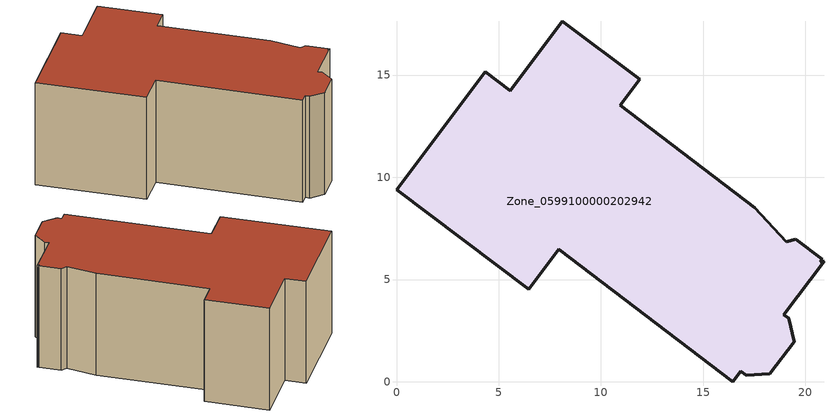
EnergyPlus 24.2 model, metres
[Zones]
Zone_0599100000202942
 floor ground (C_G): 20.83,5.99 20.73,5.86 20.91,5.89 18.93,3.29 19.18,3.1 19.45,1.96 18.25,0.39 17.1,0.32 16.85,0.52 16.45,0 7.95,6.49 6.46,4.53 0,9.38 4.34,15.16 5.56,14.24 8.12,17.63 11.9,14.79 10.95,13.52 17.51,8.52 19.06,6.84 19.54,6.97 z0
 wall outside (C_F): 18.25,0.39 19.45,1.96 19.18,3.1 18.93,3.29 20.91,5.89 20.73,5.86 20.83,5.99 19.54,6.97 19.06,6.84 17.51,8.52 10.95,13.52 11.9,14.79 8.12,17.63 5.56,14.24 4.34,15.16 0,9.38 6.46,4.53 7.95,6.49 16.45,0 16.85,0.52 17.1,0.32 18.25,0.39 z0:8.26
 roof outside (C_R): 18.93,3.29 20.91,5.89 20.73,5.86 20.83,5.99 19.54,6.97 19.06,6.84 17.51,8.52 10.95,13.52 11.9,14.79 8.12,17.63 5.56,14.24 4.34,15.16 0,9.38 6.46,4.53 7.95,6.49 16.45,0 16.85,0.52 17.1,0.32 18.25,0.39 19.45,1.96 19.18,3.1 z8.26
[BUILDING]
Pand.0599100000202942: North Axis=0; Terrain=City; Loads Convergence Tolerance Value=0.04; Temperature Convergence Tolerance Value=0.4; Solar Distribution=FullExterior; Maximum Number of Warmup Days=25; Minimum Number of Warmup Days=1
[Site:Location]
Rotterdam.The.Hague.AP_ZH_NLD Design_Conditions: Latitude=51.96; Longitude=4.45; Time Zone=1; Elevation=-4.5
[SITE:GROUNDTEMPERATURE:BUILDINGSURFACE]
18, 18, 18, 18, 18, 18, 18, 18, 18, 18, 18, 18
[MATERIAL] Thermal Absorptance=0.9; Solar Absorptance=0.7; Visible Absorptance=0.7
Name | Roughness | Thickness | Conductivity | Density | Specific Heat
G.D.1965 | MediumSmooth | 0.15 | 1 | 540 | 1210
F.D.1965 | Rough | 0.3 | 0.857143 | 1920 | 840
R.D.1965 | MediumRough | 0.2 | 0.08 | 1500 | 1000
[CONSTRUCTION]
C_G: G.D.1965
C_F: F.D.1965
C_R: R.D.1965
[ZONE]
Zone_0599100000202942: Type=1; Multiplier=1; Ceiling Height=Autocalculate; Volume=Autocalculate; Floor Area=autocalculate; Part of Total Floor Area=Yes
[ZONEINFILTRATION:DESIGNFLOWRATE]
Infil_Zone_0599100000202942: Zone or ZoneList or Space or SpaceList=Zone_0599100000202942; Schedule=AlwaysOn; Design Flow Rate Calculation Method=Flow/Area; Flow Rate per Floor Area=0.0042; Constant Term Coefficient=1; Temperature Term Coefficient=0; Velocity Term Coefficient=0; Velocity Squared Term Coefficient=0
[HVACTEMPLATE:ZONE:IDEALLOADSAIRSYSTEM]
Zone_0599100000202942: Maximum Heating Supply Air Temperature=50; Minimum Cooling Supply Air Temperature=13; Maximum Heating Supply Air Humidity Ratio=0.0156; Minimum Cooling Supply Air Humidity Ratio=0.0077; Heating Limit=NoLimit; Cooling Limit=NoLimit; Dehumidification Control Type=ConstantSensibleHeatRatio; Cooling Sensible Heat Ratio=0.7; Dehumidification Setpoint=60; Humidification Control Type=None; Humidification Setpoint=30; Outdoor Air Method=None; Outdoor Air Flow Rate per Person=0.00944; Outdoor Air Flow Rate per Zone Floor Area=0; Outdoor Air Flow Rate per Zone=0; Demand Controlled Ventilation Type=None; Outdoor Air Economizer Type=NoEconomizer; Heat Recovery Type=None; Sensible Heat Recovery Effectiveness=0.7; Latent Heat Recovery Effectiveness=0.65
[ZONECONTROL:THERMOSTAT]
ThermostatControl_Zone_0599100000202942: Zone or ZoneList=Zone_0599100000202942; Control Type Schedule=DualSetpointControlType; Control 1=Thermostat_Zone_0599100000202942; Temperature Difference Between Cutout And Setpoint=0
[THERMOSTATSETPOINT:DUALSETPOINT]
Thermostat_Zone_0599100000202942: Heating Setpoint Temperature Schedule=HeatingSetpoint_Zone_0599100000202942; Cooling Setpoint Temperature Schedule=CoolingSetpoint_Zone_0599100000202942
[SCHEDULE:COMPACT]
HeatingSetpoint_Zone_0599100000202942: Through: 12/31, For: AllDays, Until: 24:00, 21
CoolingSetpoint_Zone_0599100000202942: Through: 12/31, For: AllDays, Until: 24:00, 24
DualSetpointControlType: Through: 12/31, For: AllDays, Until: 24:00, 4
AlwaysOn: Through: 12/31, For: AllDays, Until: 24:00, 1
